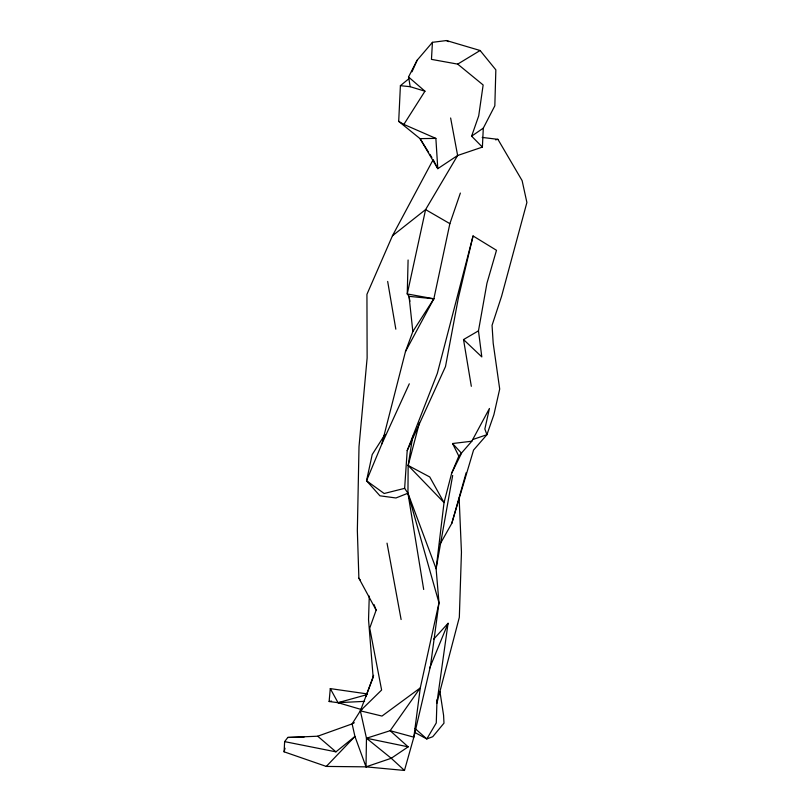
<?xml version="1.0" encoding="UTF-8"?>
<svg xmlns="http://www.w3.org/2000/svg" width="811" height="811" viewBox="0 0 811 811"><rect width="100%" height="100%" fill="white"/><g stroke="black" fill="none" stroke-linecap="round" stroke-linejoin="round"><path stroke-width="1.22" d="M412.748 436.166L408.156 465.473L407.943 493.22L423.687 589.475M439.947 544.363L451.788 523.369L473.553 450.075L486.914 434.706L484.856 429.009L489.438 408.47L471.82 441.214L458.813 456.127L451.656 473.229L444.033 502.597L436.105 568.714L438.984 602.816L430.499 665.892L413.843 737.169L404.466 770.45L366.014 766.851L366.471 738.233L360.358 710.821L373.151 677.408L368.539 619.665L369.269 596.085M408.095 260.007L407.254 293.947L409.048 296.35L409.89 301.307M398.698 121.376L400.401 85.682L408.896 78.718L408.521 76.994L417.107 60.278L432.435 42.324L446.476 40.55L480.112 50.505L495.845 69.847L494.832 105.805L483.295 128.148L482.393 147.105L457.627 155.489L437.788 168.668L420.027 138.63L398.698 121.376L403.858 124.418L435.872 138.397L437.788 168.668L433.196 159.605L392.453 235.788L366.937 294.332L367.13 357.955L359.009 446.668L357.347 530.516L358.878 578.192L376.152 610.136L369.725 628.14L381.616 690.039L360.358 710.821L352.126 723.888L317.709 736.216L287.814 737.452L284.631 741.619L284.103 751.817L326.306 766.425L366.014 766.851L391.247 758.275L408.166 746.84L390.142 730.701L366.471 738.233L391.247 758.275L404.466 770.45M437.017 699.711L436.267 722.956L426.799 738.943L414.573 732.323M432.435 42.324L431.462 59.375L457.698 64.12L483.143 84.973L478.713 115.861L471.617 136.167L482.393 147.105M452.68 475.418L436.105 568.714L407.943 493.22L404.638 488.354L407.193 450.592L437.322 373.384L473.066 235.95L496.494 250.295L486.935 283.282L478.47 330.847L481.805 356.901L463.527 339.566L478.47 330.847M361.838 709.676L338.025 702.681L329.124 701.505L330.29 688.61L367.464 693.942M433.743 639.119L448.067 623.294L436.835 703.34L459.33 617.313L461.449 552.129L459.138 497.984M360.358 710.821L381.981 716.062L420.291 687.9L390.142 730.701L413.843 737.169L420.291 687.9L438.984 602.816L407.943 493.22L395.95 497.974L379.923 495.805L366.531 480.751L381.89 443.85L405.48 351.548L433.855 298.793L449.872 223.654L460.364 193.069M473.066 235.95L458.418 297.698L445.492 366.562L407.193 450.592M284.103 751.817L285.026 748.229M408.156 465.473L429.749 476.969L444.033 502.597L408.156 465.473L419.429 422.825M451.788 523.369L466.183 472.661M365.842 696.639L373.607 675.33M405.48 351.548L412.84 331.547L433.855 298.793L407.254 293.947L425.593 209.593L457.627 155.489L450.632 117.99M429.536 668.376L448.067 623.294M411.978 71.804L417.107 60.278M381.89 443.85L409.291 383.816M451.656 473.229L461.52 453.258L452.568 443.526L471.82 441.214M403.858 124.418L424.954 91.207L408.521 76.994M385.012 434.422L372.208 454.545L366.531 480.751L384.181 493.504L404.638 488.354M326.306 766.425L354.944 736.469L352.126 723.888L354.326 722.713M284.631 741.619L335.947 751.848L354.944 736.469L366.014 766.851M392.453 235.788L425.593 209.593L449.872 223.654M471.617 136.167L483.295 128.148M457.698 64.12L480.112 50.505M472.712 439.542L486.914 434.706L493.879 414.745L499.698 389.016L493.189 343.195L492.054 325.333L501.573 296.319L526.897 202.486L522.112 180.61L497.924 139.34L482.21 137.424M367.119 694.601L338.025 702.681L330.29 688.61M495.531 139.806L497.924 139.34M329.124 701.505L331.547 701.089M340.488 702.377L338.025 702.681L364.585 701.363M287.814 737.452L304.064 737.098M435.872 138.397L420.027 138.63L428.583 152.265M433.855 298.793L409.048 296.35L412.84 331.547M400.401 85.682L410.173 86.696L424.954 91.207M366.471 738.233L408.166 746.84M446.476 40.55L448.716 41.625M317.709 736.216L335.947 751.848M415.009 728.481L426.799 738.943L432.75 736.702L443.982 723.159L443.576 715.251L439.937 691.59M358.878 578.192L360.378 580.22M429.901 154.354L431.878 157.506M452.568 443.526L458.813 456.127M374.043 604.58L376.152 610.136M387.029 543.147L401.11 619.533M387.668 281.447L395.829 329.175M463.527 339.566L471.323 386.31M408.896 78.718L410.173 86.696"/></g></svg>
